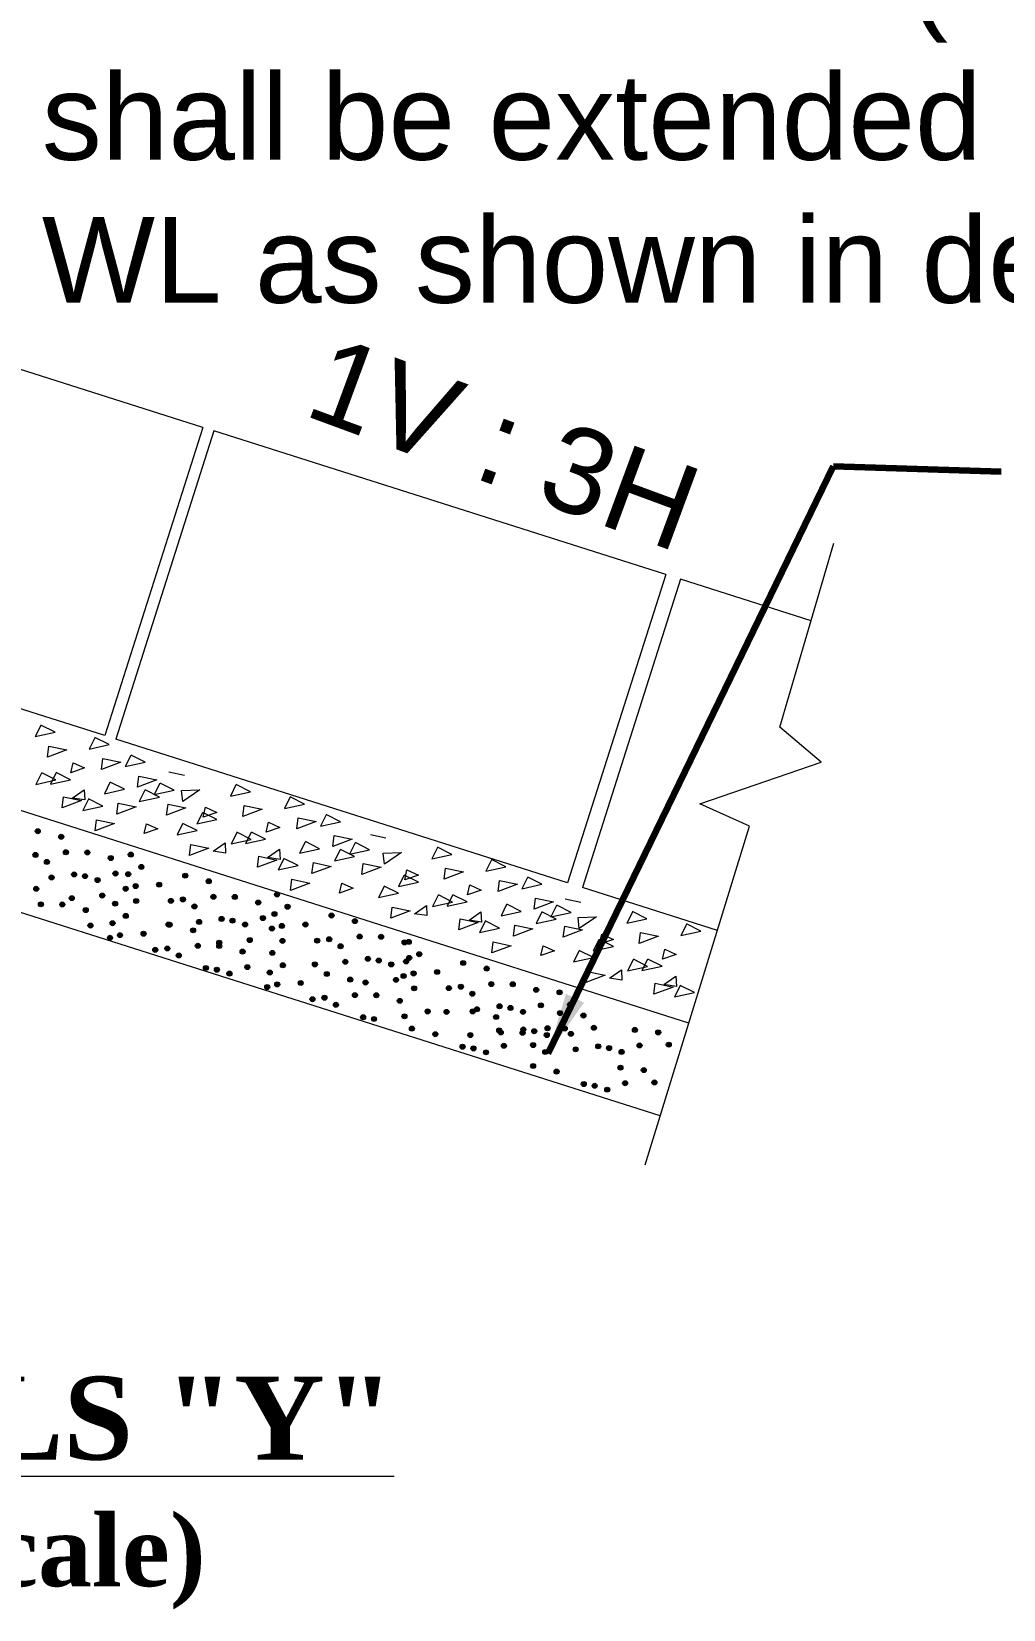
# Model space of a CAD drawing. Header units: inches. Extents: x 15 to 141071, y -30183 to 14738.
# Drawn here: x 39637.71 to 39648.78, y 4573.16 to 4591.14 of the extents above; entities that cross this region are included whole.
import ezdxf

# ---------------------------------------------------------------- set-up
doc = ezdxf.new("R2010")
doc.units = ezdxf.units.IN
doc.header["$MEASUREMENT"] = 0
doc.layers.add('LINE', color=7, linetype='Continuous')
doc.styles.get("Standard").update_dxf_attribs({"font": 'arial.ttf'})
doc.dimstyles.get("Standard").update_dxf_attribs({"dimtxt": 0.18, "dimasz": 0.18, "dimexe": 0.18, "dimexo": 0.0625, "dimgap": 0.09, "dimtad": 0, "dimtih": 1, "dimtoh": 1, "dimdec": 4, "dimzin": 0, "dimdsep": 46, "dimtxsty": 'Standard', "dimcen": 0.09, "dimadec": 0, "dimazin": 0, "dimtfac": 1, "dimtdec": 4, "dimtofl": 0, "dimtmove": 0, "dimatfit": 3, "dimfxl": 1, "dimtolj": 1, "dimtzin": 0, "dimarcsym": 0})

msp = doc.modelspace()

# ---------------------------------------------------------------- hatches: boundary and pattern name
at = {"layer": 'LINE', "lineweight": 20, "ltscale": 0.5}
for points in [[(39637.808829, 4582.016987, -1), (39637.75523, 4582.036135, -1)], [(39638.075871, 4581.953192, -1), (39638.022271, 4581.97234, -1)], [(39637.782326, 4581.746708, -1), (39637.728727, 4581.765856, -1)], [(39638.129319, 4581.776608, -1), (39638.075719, 4581.795757, -1)], [(39638.373059, 4581.774819, -1), (39638.319459, 4581.793967, -1)], [(39638.6401, 4581.711024, -1), (39638.5865, 4581.730172, -1)], [(39638.869354, 4581.761585, -1), (39638.812586, 4581.757459, -1)], [(39637.912437, 4581.666483, -1), (39637.858838, 4581.685631, -1)], [(39638.693548, 4581.53444, -1), (39638.639948, 4581.553588, -1)], [(39638.989554, 4581.621618, -1), (39638.932786, 4581.617493, -1)], [(39637.790726, 4581.360357, -1), (39637.737126, 4581.379505, -1)], [(39637.965885, 4581.489899, -1), (39637.912286, 4581.509047, -1)], [(39638.222488, 4581.524114, -1), (39638.168888, 4581.543262, -1)], [(39638.346555, 4581.504539, -1), (39638.292956, 4581.523688, -1)], [(39638.489529, 4581.460319, -1), (39638.43593, 4581.479467, -1)], [(39638.810974, 4581.373112, -1), (39638.754207, 4581.368987, -1)], [(39638.839612, 4581.538799, -1), (39638.782845, 4581.534674, -1)], [(39638.924662, 4581.403128, -1), (39638.867895, 4581.399003, -1)], [(39639.192307, 4581.419145, -1), (39639.13554, 4581.41502, -1)], [(39639.488378, 4581.50999, -1), (39639.434779, 4581.529138, -1)], [(39639.755419, 4581.446195, -1), (39639.70182, 4581.465343, -1)], [(39637.844174, 4581.183773, -1), (39637.790574, 4581.202921, -1)], [(39638.087914, 4581.181983, -1), (39638.034314, 4581.201131, -1)], [(39638.195984, 4581.253834, -1), (39638.142385, 4581.272983, -1)], [(39638.542977, 4581.283735, -1), (39638.489378, 4581.302883, -1)], [(39638.691333, 4581.202669, -1), (39638.634566, 4581.198544, -1)], [(39638.931174, 4581.233146, -1), (39638.874407, 4581.229021, -1)], [(39639.324945, 4581.22328, -1), (39639.271346, 4581.242429, -1)], [(39639.461875, 4581.239711, -1), (39639.408276, 4581.258859, -1)], [(39639.808868, 4581.269611, -1), (39639.755268, 4581.288759, -1)], [(39640.052608, 4581.267821, -1), (39639.999008, 4581.286969, -1)], [(39640.319649, 4581.204026, -1), (39640.266049, 4581.223175, -1)], [(39640.534943, 4581.307523, -1), (39640.478175, 4581.303398, -1)], [(39638.354955, 4581.118188, -1), (39638.301355, 4581.137336, -1)], [(39638.811533, 4581.062703, -1), (39638.754766, 4581.058578, -1)], [(39639.591986, 4581.159485, -1), (39639.538387, 4581.178634, -1)], [(39639.902037, 4581.017116, -1), (39639.848437, 4581.036265, -1)], [(39640.026104, 4580.997542, -1), (39639.972505, 4581.01669, -1)], [(39640.373097, 4581.027442, -1), (39640.319497, 4581.046591, -1)], [(39640.505201, 4581.084738, -1), (39640.448434, 4581.080613, -1)], [(39640.655143, 4581.167557, -1), (39640.598375, 4581.163432, -1)], [(39641.153967, 4581.055929, -1), (39641.100368, 4581.075077, -1)], [(39641.421008, 4580.992134, -1), (39641.367409, 4581.011282, -1)], [(39638.408403, 4580.941604, -1), (39638.354803, 4580.960752, -1)], [(39638.661592, 4580.979884, -1), (39638.604825, 4580.975759, -1)], [(39638.746642, 4580.844213, -1), (39638.689874, 4580.840088, -1)], [(39639.014287, 4580.86023, -1), (39638.95752, 4580.856105, -1)], [(39639.298442, 4580.953001, -1), (39639.244842, 4580.972149, -1)], [(39639.310358, 4580.951075, -1), (39639.256759, 4580.970223, -1)], [(39639.577399, 4580.88728, -1), (39639.5238, 4580.906428, -1)], [(39639.645434, 4580.982902, -1), (39639.591835, 4581.00205, -1)], [(39640.169078, 4580.953321, -1), (39640.115479, 4580.97247, -1)], [(39640.476563, 4580.919051, -1), (39640.419796, 4580.914926, -1)], [(39640.590251, 4580.949067, -1), (39640.533484, 4580.944942, -1)], [(39640.857896, 4580.965084, -1), (39640.801129, 4580.960959, -1)], [(39641.474456, 4580.81555, -1), (39641.420857, 4580.834698, -1)], [(39641.718197, 4580.81376, -1), (39641.664597, 4580.832908, -1)], [(39638.632954, 4580.814197, -1), (39638.576187, 4580.810072, -1)], [(39639.146925, 4580.664365, -1), (39639.093326, 4580.683513, -1)], [(39639.283855, 4580.680795, -1), (39639.230255, 4580.699944, -1)], [(39639.630847, 4580.710696, -1), (39639.577248, 4580.729844, -1)], [(39639.874587, 4580.708906, -1), (39639.820988, 4580.728054, -1)], [(39639.875533, 4580.746837, -1), (39639.821934, 4580.765985, -1)], [(39640.141628, 4580.645111, -1), (39640.088029, 4580.664259, -1)], [(39640.222526, 4580.776738, -1), (39640.168927, 4580.795886, -1)], [(39640.596763, 4580.779085, -1), (39640.539996, 4580.774959, -1)], [(39640.990534, 4580.769219, -1), (39640.936935, 4580.788367, -1)], [(39641.127464, 4580.785649, -1), (39641.073865, 4580.804797, -1)], [(39641.257575, 4580.705424, -1), (39641.203976, 4580.724572, -1)], [(39641.985238, 4580.749965, -1), (39641.931638, 4580.769113, -1)], [(39642.034849, 4580.766682, -1), (39641.978082, 4580.762557, -1)], [(39639.413966, 4580.60057, -1), (39639.360367, 4580.619719, -1)], [(39639.724017, 4580.458201, -1), (39639.670417, 4580.477349, -1)], [(39640.195076, 4580.468527, -1), (39640.141477, 4580.487676, -1)], [(39640.481289, 4580.641113, -1), (39640.424522, 4580.636987, -1)], [(39640.601489, 4580.501146, -1), (39640.544722, 4580.497021, -1)], [(39640.964031, 4580.49894, -1), (39640.910431, 4580.518088, -1)], [(39641.311023, 4580.52884, -1), (39641.257424, 4580.547988, -1)], [(39641.567626, 4580.563055, -1), (39641.514026, 4580.582203, -1)], [(39641.691693, 4580.543481, -1), (39641.638094, 4580.562629, -1)], [(39641.834667, 4580.49926, -1), (39641.781067, 4580.518408, -1)], [(39642.005108, 4580.543896, -1), (39641.948341, 4580.539771, -1)], [(39642.038686, 4580.573381, -1), (39641.985086, 4580.592529, -1)], [(39642.155049, 4580.626716, -1), (39642.098282, 4580.62259, -1)], [(39642.653874, 4580.515087, -1), (39642.600275, 4580.534235, -1)], [(39642.920915, 4580.451292, -1), (39642.867316, 4580.47044, -1)], [(39639.848084, 4580.438627, -1), (39639.794484, 4580.457775, -1)], [(39639.991058, 4580.394406, -1), (39639.937458, 4580.413555, -1)], [(39640.451547, 4580.418327, -1), (39640.39478, 4580.414202, -1)], [(39640.804243, 4580.298673, -1), (39640.747475, 4580.294548, -1)], [(39641.100314, 4580.389518, -1), (39641.046714, 4580.408666, -1)], [(39641.367355, 4580.325723, -1), (39641.313756, 4580.344871, -1)], [(39641.541122, 4580.292776, -1), (39641.487523, 4580.311924, -1)], [(39641.888115, 4580.322676, -1), (39641.834516, 4580.341824, -1)], [(39641.97647, 4580.378209, -1), (39641.919703, 4580.374084, -1)], [(39642.090158, 4580.408226, -1), (39642.03339, 4580.4041, -1)], [(39642.357803, 4580.424242, -1), (39642.301036, 4580.420117, -1)], [(39642.974363, 4580.274708, -1), (39642.920764, 4580.293856, -1)], [(39643.218103, 4580.272918, -1), (39643.164504, 4580.292067, -1)], [(39640.422909, 4580.25264, -1), (39640.366142, 4580.248515, -1)], [(39640.536597, 4580.282656, -1), (39640.47983, 4580.278531, -1)], [(39640.93688, 4580.102808, -1), (39640.883281, 4580.121957, -1)], [(39641.07381, 4580.119239, -1), (39641.020211, 4580.138387, -1)], [(39641.420803, 4580.149139, -1), (39641.367204, 4580.168287, -1)], [(39641.664543, 4580.147349, -1), (39641.610944, 4580.166498, -1)], [(39642.09667, 4580.238243, -1), (39642.039903, 4580.234118, -1)], [(39642.490441, 4580.228378, -1), (39642.436842, 4580.247526, -1)], [(39642.627371, 4580.244808, -1), (39642.573771, 4580.263956, -1)], [(39642.757482, 4580.164583, -1), (39642.703883, 4580.183731, -1)], [(39643.485144, 4580.209123, -1), (39643.431545, 4580.228272, -1)], [(39643.752834, 4580.192631, -1), (39643.696067, 4580.188505, -1)], [(39641.203922, 4580.039014, -1), (39641.150322, 4580.058162, -1)], [(39641.931584, 4580.083554, -1), (39641.877985, 4580.102703, -1)], [(39642.250198, 4579.975406, -1), (39642.193431, 4579.971281, -1)], [(39642.463937, 4579.958098, -1), (39642.410338, 4579.977246, -1)], [(39642.761513, 4579.963809, -1), (39642.707913, 4579.982957, -1)], [(39642.81093, 4579.987999, -1), (39642.757331, 4580.007147, -1)], [(39643.067533, 4580.022214, -1), (39643.013933, 4580.041362, -1)], [(39643.1916, 4580.002639, -1), (39643.138, 4580.021787, -1)], [(39643.334574, 4579.958419, -1), (39643.280974, 4579.977567, -1)], [(39643.538592, 4580.03254, -1), (39643.484993, 4580.051688, -1)], [(39643.756216, 4579.944555, -1), (39643.702617, 4579.963703, -1)], [(39643.873034, 4580.052664, -1), (39643.816267, 4580.048539, -1)], [(39644.023906, 4579.928062, -1), (39643.967139, 4579.923937, -1)], [(39641.513972, 4579.896644, -1), (39641.460373, 4579.915793, -1)], [(39641.638039, 4579.87707, -1), (39641.58444, 4579.896218, -1)], [(39641.985032, 4579.906971, -1), (39641.931433, 4579.926119, -1)], [(39642.069054, 4579.767283, -1), (39642.015454, 4579.786431, -1)], [(39643.028554, 4579.900014, -1), (39642.974954, 4579.919162, -1)], [(39643.063757, 4579.748028, -1), (39643.010158, 4579.767177, -1)], [(39643.338604, 4579.757645, -1), (39643.285005, 4579.776793, -1)], [(39643.462672, 4579.738071, -1), (39643.409072, 4579.757219, -1)], [(39643.613832, 4579.771367, -1), (39643.560232, 4579.790515, -1)], [(39643.809664, 4579.767971, -1), (39643.756065, 4579.787119, -1)], [(39644.144106, 4579.788096, -1), (39644.087339, 4579.783971, -1)], [(39644.608535, 4579.752113, -1), (39644.554936, 4579.771261, -1)], [(39642.336095, 4579.703488, -1), (39642.282495, 4579.722636, -1)], [(39642.646145, 4579.561119, -1), (39642.592546, 4579.580267, -1)], [(39642.735009, 4579.69353, -1), (39642.68141, 4579.712678, -1)], [(39643.082002, 4579.72343, -1), (39643.028402, 4579.742578, -1)], [(39643.117205, 4579.571445, -1), (39643.063606, 4579.590593, -1)], [(39643.331447, 4579.731536, -1), (39643.27468, 4579.72741, -1)], [(39643.451647, 4579.591569, -1), (39643.39488, 4579.587444, -1)], [(39643.605645, 4579.69385, -1), (39643.552046, 4579.712998, -1)], [(39643.880873, 4579.707572, -1), (39643.827273, 4579.72672, -1)], [(39644.190923, 4579.565203, -1), (39644.137324, 4579.584351, -1)], [(39644.661983, 4579.575529, -1), (39644.608384, 4579.594677, -1)], [(39644.876225, 4579.73562, -1), (39644.819458, 4579.731495, -1)], [(39644.996425, 4579.595654, -1), (39644.939658, 4579.591529, -1)], [(39642.770213, 4579.541544, -1), (39642.716613, 4579.560692, -1)], [(39642.913186, 4579.497324, -1), (39642.859587, 4579.516472, -1)], [(39643.587328, 4579.501088, -1), (39643.533729, 4579.520236, -1)], [(39643.934321, 4579.530988, -1), (39643.880721, 4579.550136, -1)], [(39644.31499, 4579.545628, -1), (39644.261391, 4579.564777, -1)], [(39644.457964, 4579.501408, -1), (39644.404365, 4579.520556, -1)], [(39643.449955, 4579.341315, -1), (39643.396356, 4579.360463, -1)], [(39643.716996, 4579.27752, -1), (39643.663397, 4579.296668, -1)], [(39644.444658, 4579.322061, -1), (39644.391059, 4579.341209, -1)], [(39644.712348, 4579.305568, -1), (39644.655581, 4579.301443, -1)], [(39644.027047, 4579.135151, -1), (39643.973447, 4579.154299, -1)], [(39644.151114, 4579.115577, -1), (39644.097515, 4579.134725, -1)], [(39644.294088, 4579.071356, -1), (39644.240488, 4579.090504, -1)], [(39644.498107, 4579.145477, -1), (39644.444507, 4579.164625, -1)], [(39644.832548, 4579.165602, -1), (39644.775781, 4579.161477, -1)]]:
    msp.add_hatch(color=7, dxfattribs=at).paths.add_polyline_path(points)

# ---------------------------------------------------------------- linework, layer by layer
at = {"layer": 'LINE', "color": 7, "lineweight": 20, "ltscale": 0.5}
for p, q in [((39639.661994, 4586.62773), (39634.426965, 4588.292919)), ((39639.661994, 4586.62773), (39638.544934, 4583.11591)), ((39639.786486, 4586.588131), (39638.669425, 4583.076312)), ((39644.9336, 4584.950907), (39639.786486, 4586.588131)), ((39644.9336, 4584.950907), (39643.81654, 4581.439087)), ((39645.102915, 4584.89705), (39643.985855, 4581.385231)), ((39646.588209, 4584.424599), (39645.102915, 4584.89705)), ((39645.196656, 4579.839096), (39629.913509, 4584.700449)), ((39638.544934, 4583.11591), (39633.309905, 4584.781099)), ((39644.871426, 4578.781551), (39629.588278, 4583.642904)), ((39637.815341, 4583.230658), (39637.751662, 4583.104053)), ((39637.979879, 4583.153888), (39637.817745, 4583.235437)), ((39637.751662, 4583.104053), (39637.979879, 4583.153888)), ((39638.43041, 4583.089825), (39638.366731, 4582.963221)), ((39638.366731, 4582.963221), (39638.594948, 4583.013055)), ((39638.594948, 4583.013055), (39638.432814, 4583.094604)), ((39643.81654, 4581.439087), (39638.669425, 4583.076312)), ((39637.892259, 4582.870588), (39637.908302, 4582.996423)), ((39638.112561, 4582.953637), (39637.892259, 4582.870588)), ((39637.908302, 4582.996423), (39638.112561, 4582.953637)), ((39638.507328, 4582.729755), (39638.523371, 4582.85559)), ((39638.523371, 4582.85559), (39638.72763, 4582.812804)), ((39638.841295, 4582.889292), (39638.777616, 4582.762688)), ((39639.005833, 4582.812522), (39638.843699, 4582.894071)), ((39637.824136, 4582.687153), (39637.760457, 4582.560549)), ((39637.988674, 4582.610383), (39637.82654, 4582.691933)), ((39637.988684, 4582.689404), (39637.925005, 4582.562799)), ((39638.153221, 4582.612634), (39637.991088, 4582.694183)), ((39638.157583, 4582.693119), (39638.183842, 4582.805643)), ((39638.314283, 4582.746866), (39638.157583, 4582.693119)), ((39638.183842, 4582.805643), (39638.314283, 4582.746866)), ((39638.72763, 4582.812804), (39638.507328, 4582.729755)), ((39638.777616, 4582.762688), (39639.005833, 4582.812522)), ((39638.918213, 4582.529222), (39638.934256, 4582.655057)), ((39638.934256, 4582.655057), (39639.138515, 4582.612271)), ((39639.452133, 4582.660301), (39639.275191, 4582.700664)), ((39637.760457, 4582.560549), (39637.988674, 4582.610383)), ((39637.925005, 4582.562799), (39638.153221, 4582.612634)), ((39638.175211, 4582.404563), (39638.311697, 4582.498454)), ((39638.311697, 4582.498454), (39638.316651, 4582.383013)), ((39638.603849, 4582.580632), (39638.54017, 4582.454027)), ((39638.54017, 4582.454027), (39638.768386, 4582.503862)), ((39638.768386, 4582.503862), (39638.606253, 4582.585411)), ((39639.138515, 4582.612271), (39638.918213, 4582.529222)), ((39639.001783, 4582.492452), (39638.938104, 4582.365847)), ((39639.166321, 4582.415682), (39639.004187, 4582.497231)), ((39639.172343, 4582.569677), (39639.108664, 4582.443072)), ((39639.108664, 4582.443072), (39639.33688, 4582.492907)), ((39639.33688, 4582.492907), (39639.174747, 4582.574456)), ((39639.420335, 4582.49028), (39639.628897, 4582.497637)), ((39639.434883, 4582.364263), (39639.420335, 4582.49028)), ((39639.628897, 4582.497637), (39639.434883, 4582.364263)), ((39640.039113, 4582.553121), (39639.975434, 4582.426516)), ((39639.975434, 4582.426516), (39640.20365, 4582.476351)), ((39640.20365, 4582.476351), (39640.041517, 4582.5579)), ((39638.059364, 4582.292826), (39638.075408, 4582.41866)), ((39638.279666, 4582.375874), (39638.059364, 4582.292826)), ((39638.075408, 4582.41866), (39638.279666, 4582.375874)), ((39638.316651, 4582.383013), (39638.175211, 4582.404563)), ((39638.358518, 4582.389962), (39638.294839, 4582.263358)), ((39638.294839, 4582.263358), (39638.523056, 4582.313192)), ((39638.523056, 4582.313192), (39638.360922, 4582.394741)), ((39638.680767, 4582.220562), (39638.69681, 4582.346397)), ((39638.901069, 4582.303611), (39638.680767, 4582.220562)), ((39638.69681, 4582.346397), (39638.901069, 4582.303611)), ((39638.938104, 4582.365847), (39639.166321, 4582.415682)), ((39639.24926, 4582.209607), (39639.265304, 4582.335442)), ((39639.469562, 4582.292656), (39639.24926, 4582.209607)), ((39639.265304, 4582.335442), (39639.469562, 4582.292656)), ((39639.666184, 4582.186928), (39639.692443, 4582.299452)), ((39639.692443, 4582.299452), (39639.822885, 4582.240675)), ((39640.11603, 4582.193051), (39640.132074, 4582.318886)), ((39640.132074, 4582.318886), (39640.336332, 4582.2761)), ((39640.654182, 4582.412288), (39640.590503, 4582.285683)), ((39640.590503, 4582.285683), (39640.818719, 4582.335518)), ((39640.818719, 4582.335518), (39640.656586, 4582.417067)), ((39638.435436, 4582.029892), (39638.45148, 4582.155727)), ((39638.655738, 4582.112941), (39638.435436, 4582.029892)), ((39638.45148, 4582.155727), (39638.655738, 4582.112941)), ((39638.993262, 4581.999518), (39639.019522, 4582.112042)), ((39639.019522, 4582.112042), (39639.149963, 4582.053265)), ((39639.431836, 4582.110062), (39639.368157, 4581.983457)), ((39639.596374, 4582.033292), (39639.43424, 4582.114841)), ((39639.65798, 4582.236152), (39639.594301, 4582.109547)), ((39639.594301, 4582.109547), (39639.822518, 4582.159382)), ((39639.822518, 4582.159382), (39639.660384, 4582.240931)), ((39639.822885, 4582.240675), (39639.666184, 4582.186928)), ((39640.336332, 4582.2761), (39640.11603, 4582.193051)), ((39640.381355, 4582.015582), (39640.407614, 4582.128106)), ((39640.407614, 4582.128106), (39640.538055, 4582.069329)), ((39640.7311, 4582.052218), (39640.747143, 4582.178053)), ((39640.951401, 4582.135267), (39640.7311, 4582.052218)), ((39640.747143, 4582.178053), (39640.951401, 4582.135267)), ((39641.065067, 4582.211755), (39641.001388, 4582.08515)), ((39641.001388, 4582.08515), (39641.229604, 4582.134985)), ((39641.229604, 4582.134985), (39641.067471, 4582.216534)), ((39639.149963, 4582.053265), (39638.993262, 4581.999518)), ((39639.368157, 4581.983457), (39639.596374, 4582.033292)), ((39640.047908, 4582.009616), (39639.984229, 4581.883011)), ((39639.984229, 4581.883011), (39640.212445, 4581.932846)), ((39640.212445, 4581.932846), (39640.050312, 4582.014395)), ((39640.212456, 4582.011866), (39640.148777, 4581.885262)), ((39640.148777, 4581.885262), (39640.376993, 4581.935096)), ((39640.376993, 4581.935096), (39640.214859, 4582.016646)), ((39640.538055, 4582.069329), (39640.381355, 4582.015582)), ((39641.141985, 4581.851685), (39641.158028, 4581.97752)), ((39641.362286, 4581.934734), (39641.141985, 4581.851685)), ((39641.158028, 4581.97752), (39641.362286, 4581.934734)), ((39641.746226, 4581.946628), (39641.569284, 4581.986992)), ((39639.508754, 4581.749992), (39639.524798, 4581.875826)), ((39639.729056, 4581.833041), (39639.508754, 4581.749992)), ((39639.524798, 4581.875826), (39639.729056, 4581.833041)), ((39639.777581, 4581.79929), (39639.914067, 4581.89318)), ((39639.919021, 4581.777739), (39639.777581, 4581.79929)), ((39639.914067, 4581.89318), (39639.919021, 4581.777739)), ((39640.398983, 4581.727026), (39640.535469, 4581.820917)), ((39640.535469, 4581.820917), (39640.540423, 4581.705475)), ((39640.827621, 4581.903095), (39640.763942, 4581.77649)), ((39640.763942, 4581.77649), (39640.992158, 4581.826324)), ((39640.992158, 4581.826324), (39640.830025, 4581.907874)), ((39641.225555, 4581.814914), (39641.161876, 4581.68831)), ((39641.390093, 4581.738144), (39641.227959, 4581.819693)), ((39641.396115, 4581.89214), (39641.332436, 4581.765535)), ((39641.332436, 4581.765535), (39641.560652, 4581.81537)), ((39641.560652, 4581.81537), (39641.398518, 4581.896919)), ((39641.714428, 4581.776607), (39641.92299, 4581.783964)), ((39641.728976, 4581.650591), (39641.714428, 4581.776607)), ((39641.92299, 4581.783964), (39641.728976, 4581.650591)), ((39642.333206, 4581.839448), (39642.269527, 4581.712843)), ((39642.269527, 4581.712843), (39642.497744, 4581.762678)), ((39642.497744, 4581.762678), (39642.33561, 4581.844227)), ((39640.283136, 4581.615288), (39640.29918, 4581.741123)), ((39640.503438, 4581.698337), (39640.283136, 4581.615288)), ((39640.29918, 4581.741123), (39640.503438, 4581.698337)), ((39640.540423, 4581.705475), (39640.398983, 4581.727026)), ((39640.58229, 4581.712425), (39640.518611, 4581.58582)), ((39640.518611, 4581.58582), (39640.746828, 4581.635655)), ((39640.746828, 4581.635655), (39640.584694, 4581.717204)), ((39640.904538, 4581.543025), (39640.920582, 4581.668859)), ((39641.12484, 4581.626073), (39640.904538, 4581.543025)), ((39640.920582, 4581.668859), (39641.12484, 4581.626073)), ((39641.161876, 4581.68831), (39641.390093, 4581.738144)), ((39641.473032, 4581.53207), (39641.489076, 4581.657904)), ((39641.693334, 4581.615119), (39641.473032, 4581.53207)), ((39641.489076, 4581.657904), (39641.693334, 4581.615119)), ((39641.960278, 4581.473255), (39641.986537, 4581.585779)), ((39641.986537, 4581.585779), (39642.116978, 4581.527002)), ((39642.410124, 4581.479378), (39642.426167, 4581.605213)), ((39642.426167, 4581.605213), (39642.630426, 4581.562427)), ((39642.948275, 4581.698615), (39642.884596, 4581.572011)), ((39642.884596, 4581.572011), (39643.112813, 4581.621845)), ((39643.112813, 4581.621845), (39642.950679, 4581.703395)), ((39640.659208, 4581.352355), (39640.675252, 4581.47819)), ((39640.87951, 4581.435404), (39640.659208, 4581.352355)), ((39640.675252, 4581.47819), (39640.87951, 4581.435404)), ((39641.217034, 4581.32198), (39641.243293, 4581.434505)), ((39641.243293, 4581.434505), (39641.373735, 4581.375727)), ((39641.72593, 4581.396389), (39641.662251, 4581.269784)), ((39641.890467, 4581.319619), (39641.728333, 4581.401168)), ((39641.952073, 4581.522479), (39641.888394, 4581.395875)), ((39641.888394, 4581.395875), (39642.116611, 4581.445709)), ((39642.116611, 4581.445709), (39641.954477, 4581.527259)), ((39642.116978, 4581.527002), (39641.960278, 4581.473255)), ((39642.630426, 4581.562427), (39642.410124, 4581.479378)), ((39642.675448, 4581.301909), (39642.701707, 4581.414433)), ((39642.701707, 4581.414433), (39642.832149, 4581.355656)), ((39643.025193, 4581.338546), (39643.041237, 4581.46438)), ((39643.245495, 4581.421594), (39643.025193, 4581.338546)), ((39643.041237, 4581.46438), (39643.245495, 4581.421594)), ((39643.35916, 4581.498082), (39643.295481, 4581.371478)), ((39643.295481, 4581.371478), (39643.523698, 4581.421312)), ((39643.523698, 4581.421312), (39643.361564, 4581.502862)), ((39641.373735, 4581.375727), (39641.217034, 4581.32198)), ((39641.662251, 4581.269784), (39641.890467, 4581.319619)), ((39642.342001, 4581.295944), (39642.278322, 4581.169339)), ((39642.278322, 4581.169339), (39642.506539, 4581.219173)), ((39642.506539, 4581.219173), (39642.344405, 4581.300723)), ((39642.506549, 4581.298194), (39642.44287, 4581.171589)), ((39642.44287, 4581.171589), (39642.671086, 4581.221424)), ((39642.671086, 4581.221424), (39642.508953, 4581.302973)), ((39642.832149, 4581.355656), (39642.675448, 4581.301909)), ((39643.436078, 4581.138013), (39643.452122, 4581.263847)), ((39643.65638, 4581.221061), (39643.436078, 4581.138013)), ((39643.452122, 4581.263847), (39643.65638, 4581.221061)), ((39643.96637, 4581.212901), (39643.789428, 4581.253265)), ((39645.521887, 4580.896641), (39643.985855, 4581.385231)), ((39641.802847, 4581.036319), (39641.818891, 4581.162154)), ((39642.023149, 4581.119368), (39641.802847, 4581.036319)), ((39641.818891, 4581.162154), (39642.023149, 4581.119368)), ((39642.071674, 4581.085617), (39642.20816, 4581.179508)), ((39642.213114, 4581.064066), (39642.071674, 4581.085617)), ((39642.20816, 4581.179508), (39642.213114, 4581.064066)), ((39642.693076, 4581.013353), (39642.829562, 4581.107244)), ((39642.829562, 4581.107244), (39642.834516, 4580.991803)), ((39643.121714, 4581.189422), (39643.058035, 4581.062817)), ((39643.058035, 4581.062817), (39643.286252, 4581.112652)), ((39643.286252, 4581.112652), (39643.124118, 4581.194201)), ((39643.519648, 4581.101242), (39643.455969, 4580.974637)), ((39643.684186, 4581.024472), (39643.522052, 4581.106021)), ((39643.690208, 4581.178467), (39643.626529, 4581.051862)), ((39643.626529, 4581.051862), (39643.854745, 4581.101697)), ((39643.854745, 4581.101697), (39643.692612, 4581.183246)), ((39643.934572, 4581.04288), (39644.143134, 4581.050237)), ((39643.94912, 4580.916863), (39643.934572, 4581.04288)), ((39644.143134, 4581.050237), (39643.94912, 4580.916863)), ((39644.55335, 4581.105721), (39644.489671, 4580.979116)), ((39644.489671, 4580.979116), (39644.717887, 4581.028951)), ((39644.717887, 4581.028951), (39644.555754, 4581.1105)), ((39642.577229, 4580.901616), (39642.593273, 4581.02745)), ((39642.797531, 4580.984664), (39642.577229, 4580.901616)), ((39642.593273, 4581.02745), (39642.797531, 4580.984664)), ((39642.834516, 4580.991803), (39642.693076, 4581.013353)), ((39642.876384, 4580.998752), (39642.812705, 4580.872148)), ((39642.812705, 4580.872148), (39643.040921, 4580.921982)), ((39643.040921, 4580.921982), (39642.878787, 4581.003531)), ((39643.198632, 4580.829352), (39643.214675, 4580.955187)), ((39643.418934, 4580.912401), (39643.198632, 4580.829352)), ((39643.214675, 4580.955187), (39643.418934, 4580.912401)), ((39643.455969, 4580.974637), (39643.684186, 4581.024472)), ((39643.767125, 4580.818397), (39643.783169, 4580.944232)), ((39643.987427, 4580.901446), (39643.767125, 4580.818397)), ((39643.783169, 4580.944232), (39643.987427, 4580.901446)), ((39644.180421, 4580.739528), (39644.20668, 4580.852052)), ((39644.20668, 4580.852052), (39644.337122, 4580.793275)), ((39644.630267, 4580.745651), (39644.646311, 4580.871486)), ((39644.646311, 4580.871486), (39644.850569, 4580.8287)), ((39645.168419, 4580.964888), (39645.10474, 4580.838284)), ((39645.10474, 4580.838284), (39645.332956, 4580.888118)), ((39645.332956, 4580.888118), (39645.170823, 4580.969667)), ((39642.953301, 4580.638682), (39642.969345, 4580.764517)), ((39643.173603, 4580.721731), (39642.953301, 4580.638682)), ((39642.969345, 4580.764517), (39643.173603, 4580.721731)), ((39643.511127, 4580.608308), (39643.537387, 4580.720832)), ((39643.537387, 4580.720832), (39643.667828, 4580.662055)), ((39644.172217, 4580.788752), (39644.108538, 4580.662148)), ((39644.108538, 4580.662148), (39644.336755, 4580.711982)), ((39644.336755, 4580.711982), (39644.174621, 4580.793531)), ((39644.337122, 4580.793275), (39644.180421, 4580.739528)), ((39644.850569, 4580.8287), (39644.630267, 4580.745651)), ((39644.895592, 4580.568182), (39644.921851, 4580.680706)), ((39644.921851, 4580.680706), (39645.052292, 4580.621929)), ((39643.667828, 4580.662055), (39643.511127, 4580.608308)), ((39643.946073, 4580.662662), (39643.882394, 4580.536057)), ((39643.882394, 4580.536057), (39644.110611, 4580.585892)), ((39644.110611, 4580.585892), (39643.948477, 4580.667441)), ((39644.562145, 4580.562216), (39644.498466, 4580.435612)), ((39644.726682, 4580.485446), (39644.564549, 4580.566995)), ((39644.726693, 4580.564467), (39644.663014, 4580.437862)), ((39644.89123, 4580.487697), (39644.729096, 4580.569246)), ((39645.052292, 4580.621929), (39644.895592, 4580.568182)), ((39644.022991, 4580.302592), (39644.039035, 4580.428427)), ((39644.243293, 4580.385641), (39644.022991, 4580.302592)), ((39644.039035, 4580.428427), (39644.243293, 4580.385641)), ((39644.291818, 4580.35189), (39644.428304, 4580.445781)), ((39644.433258, 4580.330339), (39644.291818, 4580.35189)), ((39644.428304, 4580.445781), (39644.433258, 4580.330339)), ((39644.498466, 4580.435612), (39644.726682, 4580.485446)), ((39644.663014, 4580.437862), (39644.89123, 4580.487697)), ((39644.91322, 4580.279626), (39645.049706, 4580.373517)), ((39645.049706, 4580.373517), (39645.05466, 4580.258076)), ((39644.797373, 4580.167889), (39644.813417, 4580.293723)), ((39645.017675, 4580.250937), (39644.797373, 4580.167889)), ((39644.813417, 4580.293723), (39645.017675, 4580.250937)), ((39645.05466, 4580.258076), (39644.91322, 4580.279626)), ((39645.096527, 4580.265025), (39645.032848, 4580.13842)), ((39645.032848, 4580.13842), (39645.261065, 4580.188255)), ((39645.261065, 4580.188255), (39645.098931, 4580.269804))]:
    msp.add_line(p, q, dxfattribs=at)
msp.add_lwpolyline([(39644.700036, 4578.224244), (39645.886644, 4582.082712), (39645.320586, 4582.339749), (39646.704559, 4582.813262), (39646.233466, 4583.210469), (39646.84678, 4585.309574)], dxfattribs=at)
for centre in [(39637.78203, 4582.026561), (39638.049071, 4581.962766), (39637.755526, 4581.756282), (39638.102519, 4581.786183), (39638.346259, 4581.784393), (39638.6133, 4581.720598), (39638.84097, 4581.759522), (39637.885638, 4581.676057), (39638.666748, 4581.544014), (39638.96117, 4581.619556), (39637.763926, 4581.369931), (39637.939086, 4581.499473), (39638.195688, 4581.533688), (39638.319755, 4581.514113), (39638.462729, 4581.469893), (39638.78259, 4581.37105), (39638.811229, 4581.536737), (39638.896278, 4581.401066), (39639.163924, 4581.417083), (39639.461579, 4581.519564), (39639.72862, 4581.455769), (39637.817374, 4581.193347), (39638.061114, 4581.191557), (39638.169185, 4581.263409), (39638.516177, 4581.293309), (39638.66295, 4581.200607), (39638.90279, 4581.231083), (39639.298145, 4581.232855), (39639.435075, 4581.249285), (39639.782068, 4581.279185), (39640.025808, 4581.277395), (39640.292849, 4581.2136), (39640.506559, 4581.305461), (39638.328155, 4581.127762), (39638.78315, 4581.060641), (39639.565187, 4581.16906), (39639.875237, 4581.026691), (39639.999304, 4581.007116), (39640.346297, 4581.037017), (39640.476817, 4581.082675), (39640.626759, 4581.165495), (39641.127168, 4581.065503), (39641.394209, 4581.001708), (39638.381603, 4580.951178), (39638.633208, 4580.977821), (39638.718258, 4580.842151), (39638.985903, 4580.858167), (39639.271642, 4580.962575), (39639.283559, 4580.960649), (39639.5506, 4580.896854), (39639.618635, 4580.992476), (39640.142278, 4580.962896), (39640.448179, 4580.916988), (39640.561867, 4580.947005), (39640.829513, 4580.963021), (39641.447657, 4580.825124), (39641.691397, 4580.823334), (39638.60457, 4580.812134), (39639.120125, 4580.673939), (39639.257055, 4580.69037), (39639.604048, 4580.72027), (39639.847788, 4580.71848), (39639.848734, 4580.756411), (39640.114829, 4580.654685), (39640.195726, 4580.786312), (39640.568379, 4580.777022), (39640.963734, 4580.778793), (39641.100664, 4580.795223), (39641.230775, 4580.714998), (39641.958438, 4580.759539), (39642.006466, 4580.764619), (39639.387166, 4580.610144), (39639.697217, 4580.467775), (39640.168277, 4580.478101), (39640.452905, 4580.63905), (39640.573105, 4580.499084), (39640.937231, 4580.508514), (39641.284223, 4580.538414), (39641.540826, 4580.572629), (39641.664893, 4580.553055), (39641.807867, 4580.508834), (39641.976724, 4580.541834), (39642.011886, 4580.582955), (39642.126666, 4580.624653), (39642.627075, 4580.524661), (39642.894116, 4580.460866), (39639.821284, 4580.448201), (39639.964258, 4580.40398), (39640.423164, 4580.416265), (39640.775859, 4580.296611), (39641.073514, 4580.399092), (39641.340555, 4580.335297), (39641.514323, 4580.30235), (39641.861315, 4580.33225), (39641.948086, 4580.376147), (39642.061774, 4580.406163), (39642.329419, 4580.42218), (39642.947564, 4580.284282), (39643.191304, 4580.282493), (39640.394526, 4580.250578), (39640.508214, 4580.280594), (39640.910081, 4580.112383), (39641.047011, 4580.128813), (39641.394003, 4580.158713), (39641.637743, 4580.156923), (39642.068286, 4580.23618), (39642.463641, 4580.237952), (39642.600571, 4580.254382), (39642.730682, 4580.174157), (39643.458345, 4580.218698), (39643.724451, 4580.190568), (39641.177122, 4580.048588), (39641.904784, 4580.093128), (39642.221814, 4579.973344), (39642.437138, 4579.967672), (39642.734713, 4579.973383), (39642.78413, 4579.997573), (39643.040733, 4580.031788), (39643.1648, 4580.012213), (39643.307774, 4579.967993), (39643.511793, 4580.042114), (39643.729417, 4579.954129), (39643.844651, 4580.050602), (39643.995523, 4579.925999), (39641.487172, 4579.906219), (39641.61124, 4579.886644), (39641.958232, 4579.916545), (39642.042254, 4579.776857), (39643.001754, 4579.909588), (39643.036958, 4579.757603), (39643.311805, 4579.767219), (39643.435872, 4579.747645), (39643.587032, 4579.780941), (39643.782865, 4579.777545), (39644.115722, 4579.786033), (39644.581735, 4579.761687), (39642.309295, 4579.713062), (39642.619346, 4579.570693), (39642.708209, 4579.703104), (39643.055202, 4579.733004), (39643.090406, 4579.581019), (39643.303064, 4579.729473), (39643.423264, 4579.589507), (39643.578846, 4579.703424), (39643.854073, 4579.717146), (39644.164124, 4579.574777), (39644.635183, 4579.585103), (39644.847841, 4579.733557), (39644.968041, 4579.593591), (39642.743413, 4579.551118), (39642.886387, 4579.506898), (39643.560528, 4579.510662), (39643.907521, 4579.540562), (39644.288191, 4579.555202), (39644.431165, 4579.510982), (39643.423155, 4579.350889), (39643.690196, 4579.287094), (39644.417859, 4579.331635), (39644.683965, 4579.303506), (39644.000247, 4579.144725), (39644.124314, 4579.125151), (39644.267288, 4579.08093), (39644.471307, 4579.155051), (39644.804165, 4579.163539)]:
    msp.add_circle(centre, 0.028458, dxfattribs=at)

# ---------------------------------------------------------------- texts
at = {"color": 7, "lineweight": 20, "ltscale": 0.18, "insert": (39641.127101, 4587.692603), "char_height": 0.9775, "width": 48.36222019, "attachment_point": 1, "rotation": 339.7567096}
msp.add_mtext('1V : 3H', dxfattribs=at)
at = {"layer": 'LINE', "color": 0, "linetype": 'ByBlock', "lineweight": 20, "ltscale": 0.5, "insert": (39637.82837, 4592.284668), "char_height": 0.9775, "attachment_point": 1}
msp.add_mtext('Geo textile filter (thickness >= 3.00 mm)\\Pshall be extended 1.00m below Working \\PWL as shown in detail "Z".', dxfattribs=at)
at = {"layer": 'LINE', "color": 7, "lineweight": 20, "ltscale": 0.5, "insert": (39632.5991, 4575.811528), "char_height": 0.66015034, "width": 10.24754242, "attachment_point": 1}
msp.add_mtext('{\\fTimes New Roman|b1|i0|c0|p18;\\H1.432x;\\LDETAILS "Y"\\P\\H0.8603x;\\l(Not to Scale)}', dxfattribs=at)

# ---------------------------------------------------------------- leaders
at = {"layer": 'LINE', "color": 7, "lineweight": 20, "ltscale": 0.5}
msp.add_leader([(39643.594565, 4579.49334), (39646.84315, 4586.186063), (39648.754568, 4586.12606)], dimstyle='Standard', override={"dimtxt": 0.9, "dimasz": 0.7, "dimclrd": 7, "dimclre": 7, "dimclrt": 7, "dimlwd": 65535, "dimlwe": 65535}, dxfattribs=at)

doc.saveas('drawing.dxf')
